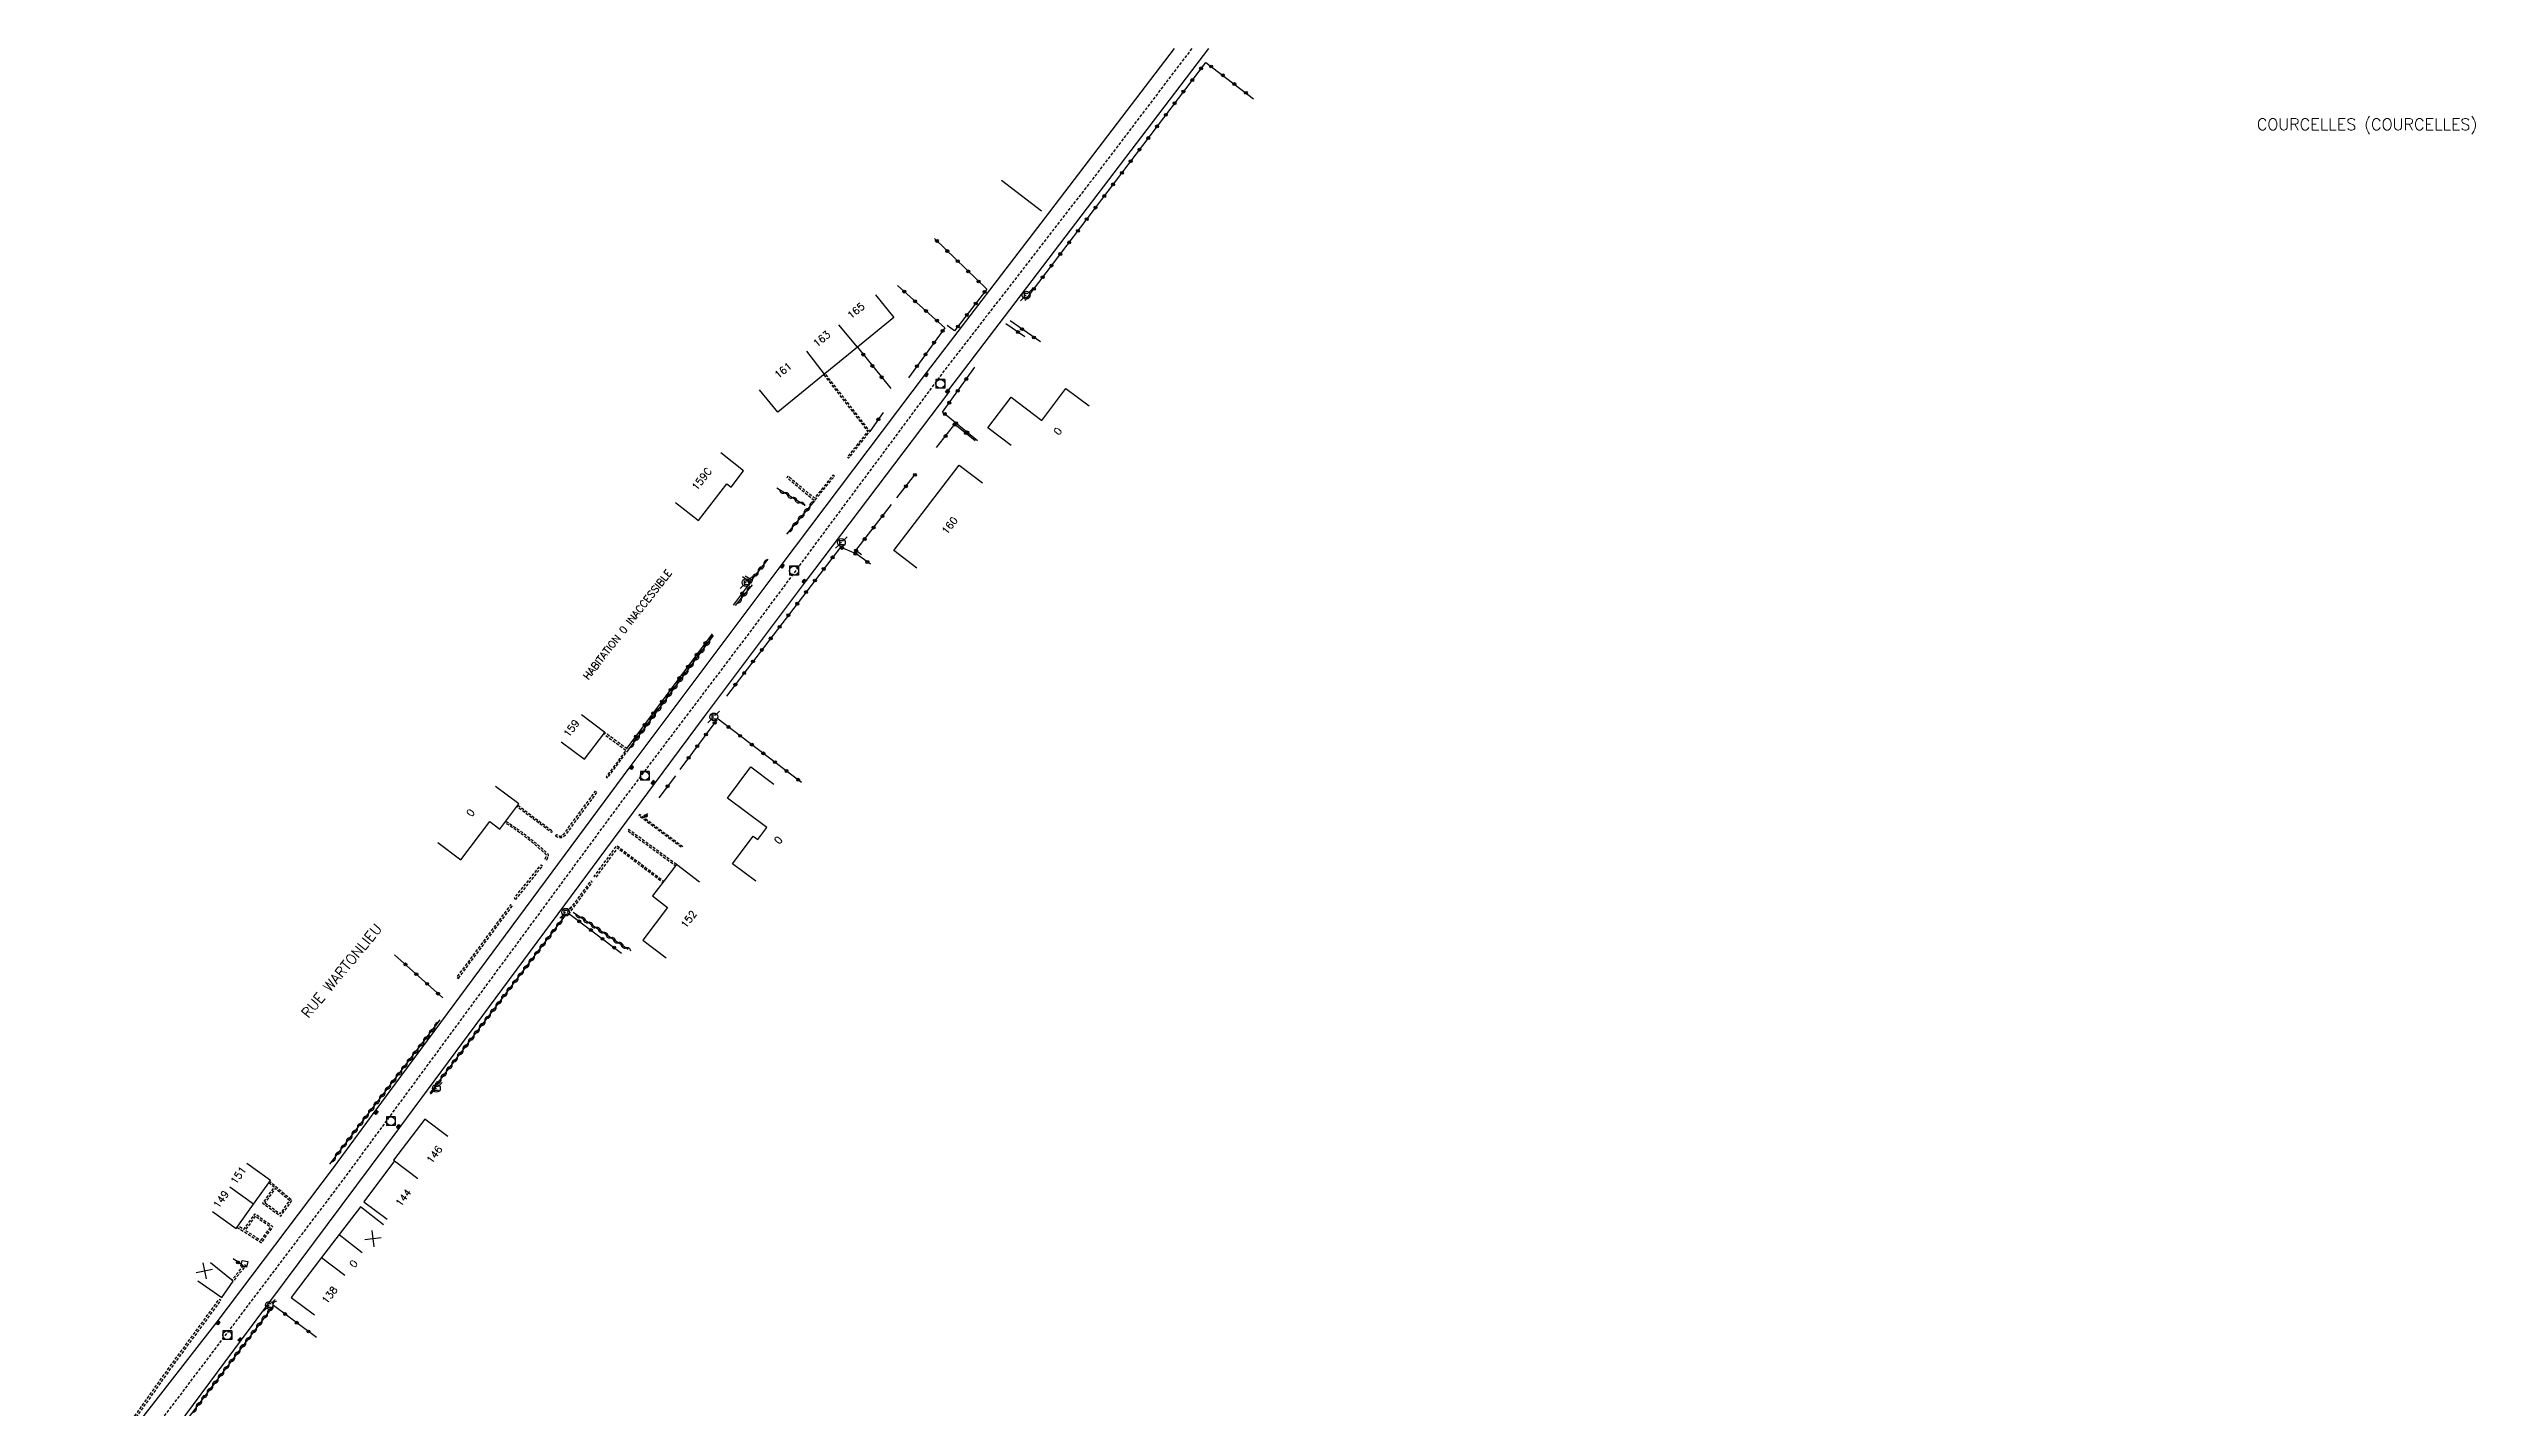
# Model space of a CAD drawing. Header units: millimetres. Extents: x 151000 to 152000, y 128000 to 129000.
# Drawn here: x 151565.6 to 151982.4, y 128766.6 to 129000 of the extents above; entities that cross this region are included whole.
import ezdxf
from ezdxf.enums import TextEntityAlignment as Align

# ---------------------------------------------------------------- set-up
doc = ezdxf.new("R2010")
doc.units = ezdxf.units.MM
doc.linetypes.add('DASHED', pattern=[0.75, 0.5, -0.25])
doc.layers.get('0').update_dxf_attribs({"linetype": 'CONTINUOUS'})
for name, color, linetype in [('W0001', 6, 'DASHED'), ('W0008', 7, 'CONTINUOUS'), ('W0100', 7, 'CONTINUOUS'), ('W0112', 1, 'DASHED'), ('W0310', 3, 'CONTINUOUS'), ('W0322', 7, 'CONTINUOUS'), ('W0330', 7, 'CONTINUOUS'), ('W0400', 7, 'CONTINUOUS'), ('W0420', 7, 'CONTINUOUS'), ('W0471', 7, 'CONTINUOUS'), ('W0980', 7, 'CONTINUOUS'), ('W0984', 7, 'CONTINUOUS'), ('W0989', 7, 'CONTINUOUS'), ('W0991', 7, 'CONTINUOUS'), ('W1102', 7, 'CONTINUOUS')]:
    doc.layers.add(name, color=color, linetype=linetype)
doc.styles.get("Standard").update_dxf_attribs({"font": 'romans.shx', "width": 0.85})

# ---------------------------------------------------------------- blocks, each defined once
blk = doc.blocks.new('t322o')
at = {"color": 0, "linetype": 'Continuous'}
for radius in [0.25, 0.15]:
    blk.add_circle((0, 0), radius, dxfattribs=at)
blk = doc.blocks.new('T471')
for p, q in [((-0.333334, 0.333334), (-0.333334, -0.333334)), ((-0.333334, 0.333334), (0.333334, 0.333334)), ((-0.333334, 0), (0, 0)), ((0.500001, 0.500001), (1.000002, 1.000002)), ((-0.500001, -0.500001), (-1.000002, -1.000002)), ((-0.333334, -0.333334), (0.333334, -0.333334))]:
    blk.add_line(p, q)
blk.add_ellipse((0, 0), major_axis=(0.471405, 0.471405), ratio=1, start_param=5.4977871438, end_param=11.780972451)
blk = doc.blocks.new('t310o')
at = {"color": 0, "linetype": 'Continuous'}
for centre, start, end in [((-0.5, 0.38), 216.8699, 323.1304), ((0.5, -0.37), 36.8699, 143.1303)]:
    blk.add_arc(centre, 0.625, start, end, dxfattribs=at)
blk = doc.blocks.new('t991o')
at = {"color": 0, "linetype": 'Continuous'}
for p, q in [((-1, 1), (1, -1)), ((-1, -1), (1, 1))]:
    blk.add_line(p, q, dxfattribs=at)
blk = doc.blocks.new('T400')
for p, q in [((-0.15, 0.3), (0.15, 0.3)), ((-0.15, -0.25), (-0.15, 0.3)), ((-0.15, 0.15), (0.15, 0.15)), ((-0.15, 0), (0.15, 0)), ((0.15, 0.3), (0.15, -0.25)), ((-0.15, -0.15), (0.15, -0.15)), ((-0.15, -0.25), (-0.15, -0.3)), ((-0.15, -0.3), (0.15, -0.3)), ((0.15, -0.3), (0.15, -0.25))]:
    blk.add_line(p, q)
blk = doc.blocks.new('T420')
for p, q in [((0.75, 0.75), (-0.75, 0.75)), ((-0.75, 0.75), (-0.75, -0.75)), ((0.75, 0.75), (0.75, -0.75)), ((0.75, -0.75), (-0.75, -0.75))]:
    blk.add_line(p, q)
blk.add_ellipse((0, 0), major_axis=(-0.53, 0.53), ratio=1, start_param=3.926991, end_param=10.210176)
blk = doc.blocks.new('t112o')
at = {"color": 0, "linetype": 'Continuous'}
for p, q in [((-0.5, 0.5), (0.5, 0.5)), ((-0.5, -0.5), (-0.5, 0.5)), ((0.5, 0.5), (0.5, -0.5)), ((0.5, -0.5), (-0.5, -0.5))]:
    blk.add_line(p, q, dxfattribs=at)

msp = doc.modelspace()

# ---------------------------------------------------------------- linework, layer by layer
at = {"layer": 'W0001', "flags": 128}
msp.add_lwpolyline([(151761.94, 129000), (151745.58, 128978.44), (151719.45, 128944.7), (151686.81, 128900.8), (151664.15, 128870.87), (151616, 128805.49), (151569.86, 128744.55)], dxfattribs=at)
at = {"layer": 'W0008', "flags": 128}
for points in [[(151764.83, 129000), (151757.14, 128989.94), (151729.73, 128953.95), (151720.19, 128941.37), (151720.34, 128941.23), (151720.18, 128940.95), (151695.54, 128908.4), (151678.21, 128885.31), (151669.6, 128873.74), (151625.89, 128814.71), (151598.67, 128778.26), (151580.87, 128754.24), (151575.97, 128747.61)], [(151691.41, 128911.22), (151716.39, 128944.33), (151736.83, 128970.99), (151759, 129000)], [(151716.52, 128944.25), (151716.39, 128944.33)]]:
    msp.add_lwpolyline(points, dxfattribs=at)
msp.add_lwpolyline([(151466.01, 128825.89), (151491.77, 128806.54), (151531.9, 128776.44), (151543.18, 128768.06), (151567.19, 128750.12, 0.069827), (151568.01, 128749.66, 0.138141), (151568.49, 128749.62, 0.07314), (151569.24, 128749.88, 0.039748), (151570.47, 128750.64, 0.048805), (151571.17, 128751.28, 0.04224), (151571.83, 128752.14), (151576.01, 128757.49), (151594.56, 128781.33), (151614.52, 128807.77), (151621.71, 128817.48), (151665.51, 128876.62), (151691.43, 128911.22)], format="xyb", dxfattribs=at)
at = {"layer": 'W0100', "flags": 128}
for points in [[(151707.6, 128957.7), (151710.77, 128953.83), (151704.51, 128948.7), (151698.98, 128944.17), (151690.87, 128937.54), (151687.7, 128941.41)], [(151730.93, 128931.85), (151726.94, 128934.86), (151730.9, 128940.12), (151736.18, 128936.14), (151740.33, 128941.64), (151744.32, 128938.63)], [(151673.27, 128922.02), (151677.22, 128918.95), (151682.12, 128925.24), (151682.82, 128924.7), (151684.98, 128927.47), (151681.04, 128930.55)], [(151714.73, 128910.75), (151710.76, 128913.8), (151722.02, 128928.46), (151725.98, 128925.42)], [(151653.67, 128880.95), (151657.67, 128877.94), (151661.13, 128882.54), (151657.14, 128885.55)], [(151687.08, 128857.02), (151683.07, 128860.01), (151686.6, 128864.74), (151687.4, 128864.14), (151688.96, 128866.22), (151682.19, 128871.28), (151686.19, 128876.64), (151690.19, 128873.65)], [(151632.45, 128863.66), (151636.44, 128860.65), (151641.42, 128867.23), (151643.13, 128865.93), (151644.17, 128867.29), (151646.4, 128870.27), (151642.39, 128873.27)], [(151677.41, 128856.85), (151673.43, 128859.88), (151671.25, 128857.02), (151669.31, 128854.46), (151671.93, 128852.46), (151667.67, 128846.85), (151671.65, 128843.82)], [(151634.2, 128813.13), (151630.21, 128816.15), (151624.85, 128809.08), (151625.02, 128808.95), (151619.77, 128801.93), (151623.77, 128798.94)], [(151593.75, 128800.29), (151597.82, 128797.38), (151600.79, 128801.53), (151603.71, 128805.6), (151599.65, 128808.51)], [(151623.15, 128797.97), (151619.21, 128801.05), (151615.52, 128796.34), (151612.5, 128792.37), (151607.3, 128785.53), (151611.28, 128782.51)], [(151591.26, 128788.38), (151595.35, 128785.51), (151597.32, 128788.32), (151593.45, 128791.48)]]:
    msp.add_lwpolyline(points, dxfattribs=at)
at = {"layer": 'W0112', "flags": 128}
for points in [[(151698.74, 128943.98), (151706.3, 128934.26), (151702.78, 128929.82), (151703.01, 128929.64), (151706.68, 128934.26), (151698.98, 128944.17)], [(151646.23, 128870.05), (151652.18, 128865.58), (151652, 128865.34), (151646.05, 128869.81)], [(151674.54, 128862.91), (151667.11, 128868.45), (151667, 128868.29), (151674.43, 128862.75)], [(151673.43, 128859.88), (151665.23, 128865.88), (151665.07, 128865.67), (151673.28, 128859.67)], [(151603.44, 128805.23), (151604.37, 128804.5), (151602.36, 128801.73), (151605.48, 128799.47), (151607.44, 128802.18), (151603.58, 128805.41)], [(151597.97, 128797.59), (151602.16, 128794.92), (151604.14, 128797.63), (151601.02, 128799.87), (151599.11, 128797.21), (151598.15, 128797.84)], [(151576.86, 128760.29), (151580.94, 128765.89), (151586.45, 128773.64), (151594.96, 128785.25), (151595.21, 128785.07), (151586.69, 128773.47), (151581.19, 128765.71), (151577.1, 128760.11), (151576.86, 128759.77), (151576.56, 128759.81), (151576.61, 128760.11), (151576.72, 128760.09), (151576.85, 128760.28)]]:
    msp.add_lwpolyline(points, dxfattribs=at)
for points in [[(151700.56, 128926.55), (151700.32, 128926.73), (151697.14, 128922.77), (151692.57, 128926.57), (151692.38, 128926.34), (151697.18, 128922.35)], [(151661.13, 128882.54), (151660.95, 128882.3), (151664.77, 128879.47), (151661.39, 128874.94), (151661.63, 128874.76), (151665.19, 128879.54)], [(151671.25, 128857.02), (151671.07, 128856.78), (151663.28, 128862.69), (151659.58, 128857.65), (151659.33, 128857.83), (151663.22, 128863.11)], [(151645.81, 128853.87), (151645.57, 128854.06), (151650.2, 128859.83), (151650.43, 128859.64)], [(151654.75, 128851.6), (151658.78, 128857.07), (151658.99, 128856.91), (151654.96, 128851.44)], [(151636.01, 128840.32), (151645.27, 128852.76), (151644.97, 128852.98), (151635.72, 128840.54)], [(151602.78, 128801.79), (151605.41, 128799.89), (151607.03, 128802.13), (151604.54, 128804.22)], [(151602.09, 128795.32), (151603.72, 128797.56), (151601.09, 128799.45), (151599.37, 128797.06)], [(151597.32, 128788.32), (151597.09, 128788.51), (151599.27, 128791.18), (151599.5, 128790.99)]]:
    msp.add_lwpolyline(points, close=True, dxfattribs=at)
msp.add_lwpolyline([(151652.66, 128864.84), (151652.9, 128865.02, 0.143392), (151653.23, 128864.78, 0.143392), (151653.63, 128864.76, 0.099117), (151653.85, 128864.86, 0.079037), (151654.1, 128865.1), (151659.54, 128872.47), (151659.78, 128872.29), (151654.34, 128864.92, -0.079037), (151654.02, 128864.61, -0.099117), (151653.7, 128864.47, -0.143392), (151653.12, 128864.5, -0.143392)], format="xyb", close=True, dxfattribs=at)
msp.add_lwpolyline([(151644.17, 128867.29, -0.019625), (151647.32, 128865.11, -0.020204), (151650.21, 128862.76, -0.003186), (151651.15, 128861.91, -0.022636), (151651.28, 128861.78, -0.222192), (151651.4, 128861.4, -0.105911), (151651.13, 128860.64), (151650.88, 128860.8, 0.105911), (151651.1, 128861.44, 0.222192), (151651.06, 128861.58, 0.022636), (151650.95, 128861.69, 0.003186), (151650.01, 128862.53, 0.020204), (151647.14, 128864.87, 0.019753), (151643.99, 128867.05)], format="xyb", dxfattribs=at)
at = {"layer": 'W0310', "flags": 128}
for points in [[(151695.31, 128921.61), (151690.69, 128924.51)], [(151697.18, 128922.35), (151692.34, 128916.61)], [(151685.24, 128909.45), (151686.37, 128908.78), (151689.22, 128912.31)], [(151683.61, 128904.36), (151686.52, 128907.92)], [(151665.19, 128879.54), (151679.81, 128899.19)], [(151654.47, 128851.27), (151631.11, 128820.59)], [(151665.17, 128845.29), (151655.7, 128851.65)], [(151613.93, 128808.42), (151632.88, 128833.2)], [(151604.24, 128784.16), (151589.09, 128764.13)]]:
    msp.add_lwpolyline(points, dxfattribs=at)
at = {"layer": 'W0322', "flags": 128}
for points in [[(151733.32, 128956.74), (151764.33, 128997.63), (151772.57, 128991.39)], [(151717.77, 128967.35), (151726.72, 128958.65), (151721.21, 128951.52), (151719.92, 128952.41)], [(151711.38, 128959.31), (151719.54, 128952.06), (151713.28, 128943.42)], [(151733.3, 128950.51), (151730.01, 128952.7)], [(151735.94, 128949.62), (151730.74, 128953.23)], [(151704.51, 128948.7), (151710.24, 128941.6)], [(151725.13, 128932.64), (151719.13, 128937.57), (151724.67, 128945.26)], [(151708.94, 128937.49), (151706.68, 128934.26)], [(151718.11, 128931.49), (151721.26, 128935.48), (151724.73, 128932.68)], [(151711.31, 128922.86), (151714.4, 128926.8)], [(151705.21, 128913.04), (151704.27, 128913.81), (151710.36, 128921.69)], [(151706.76, 128911.43), (151704.29, 128913.2), (151701.59, 128914.35), (151682.04, 128888.78)], [(151683.25, 128904.43), (151686.18, 128908.28), (151684.8, 128909.29)], [(151664.98, 128879.85), (151679.61, 128899.51)], [(151680.37, 128884.69), (151674.04, 128876.18)], [(151694.94, 128873.98), (151680.39, 128884.99)], [(151673.27, 128875.07), (151670.42, 128871.32)], [(151668.48, 128868.64), (151667.89, 128867.92)], [(151654.75, 128851.6), (151663.99, 128844.67)], [(151625.05, 128844.38), (151633.3, 128836.97)], [(151599.03, 128790.93), (151597.31, 128792.16)], [(151611.64, 128778.62), (151604.24, 128784.16)]]:
    msp.add_lwpolyline(points, dxfattribs=at)
at = {"layer": 'W0330', "flags": 128}
msp.add_lwpolyline([(151736.16, 128972.06), (151729.26, 128977.34)], dxfattribs=at)
at = {"layer": 'W1102'}
for p, q in [((151704.51, 128948.7), (151701.35, 128952.57)), ((151698.88, 128944.09), (151695.81, 128948.04)), ((151625.02, 128808.95), (151629.02, 128805.96)), ((151600.79, 128801.53), (151596.73, 128804.44)), ((151615.52, 128796.34), (151619.46, 128793.26)), ((151612.5, 128792.37), (151616.47, 128789.34))]:
    msp.add_line(p, q, dxfattribs=at)

# ---------------------------------------------------------------- block references
at = {"layer": 'W0112', "rotation": 77.02703999999999}
msp.add_blockref('t112o', (151599.22, 128791.29), dxfattribs=at)
at = {"layer": 'W0310'}
for p, rotation in [((151692.01, 128923.68), 147.8459199508407), ((151693.33, 128922.85), 147.8459199508407), ((151694.65, 128922.02), 147.8459199508407), ((151695.36, 128920.18), 229.8827188353895), ((151696.36, 128921.38), 229.8827188353895), ((151693.35, 128917.8), 229.8827188353895), ((151694.35, 128918.99), 229.8827188353895), ((151686.52, 128908.96), 51.0642950012944), ((151687.5, 128910.18), 51.0642950012944), ((151688.48, 128911.39), 51.0642950012944), ((151684.6, 128905.57), 50.79555332160624), ((151685.59, 128906.78), 50.79555332160624), ((151677.29, 128895.81), 53.37305510088721), ((151678.22, 128897.06), 53.37305510088721), ((151679.15, 128898.32), 53.37305510088721), ((151673.57, 128890.8), 53.37305510088721), ((151674.5, 128892.06), 53.37305510088721), ((151675.43, 128893.31), 53.37305510088721), ((151676.36, 128894.56), 53.37305510088721), ((151670.78, 128887.05), 53.37305510088721), ((151671.71, 128888.3), 53.37305510088721), ((151672.64, 128889.55), 53.37305510088721), ((151667.99, 128883.29), 53.37305510088721), ((151668.92, 128884.54), 53.37305510088721), ((151669.85, 128885.8), 53.37305510088721), ((151666.12, 128880.79), 53.37305510088721), ((151667.06, 128882.04), 53.37305510088721), ((151652.84, 128849.14), 232.7151343627717), ((151653.79, 128850.38), 232.7151343627717), ((151657, 128850.78), 146.1132244326464), ((151658.29, 128849.91), 146.1132244326464), ((151650.01, 128845.41), 232.7151343627717), ((151650.95, 128846.65), 232.7151343627717), ((151651.9, 128847.9), 232.7151343627717), ((151659.59, 128849.04), 146.1132244326464), ((151660.88, 128848.17), 146.1132244326464), ((151662.18, 128847.3), 146.1132244326464), ((151663.47, 128846.43), 146.1132244326464), ((151664.77, 128845.56), 146.1132244326464), ((151647.17, 128841.69), 232.7151343627717), ((151648.12, 128842.93), 232.7151343627717), ((151649.06, 128844.17), 232.7151343627717), ((151643.39, 128836.73), 232.7151343627717), ((151644.34, 128837.97), 232.7151343627717), ((151645.28, 128839.21), 232.7151343627717), ((151646.23, 128840.45), 232.7151343627717), ((151640.56, 128833), 232.7151343627717), ((151641.5, 128834.24), 232.7151343627717), ((151642.45, 128835.48), 232.7151343627717), ((151629.09, 128828.25), 52.59188679979331), ((151630.04, 128829.49), 52.59188679979331), ((151630.99, 128830.73), 52.59188679979331), ((151631.94, 128831.97), 52.59188679979331), ((151637.72, 128829.28), 232.7151343627717), ((151638.67, 128830.52), 232.7151343627717), ((151639.61, 128831.76), 232.7151343627717), ((151626.25, 128824.53), 52.59188679979331), ((151627.2, 128825.77), 52.59188679979331), ((151628.14, 128827.01), 52.59188679979331), ((151633.94, 128824.31), 232.7151343627717), ((151634.89, 128825.55), 232.7151343627717), ((151635.83, 128826.8), 232.7151343627717), ((151636.78, 128828.04), 232.7151343627717), ((151623.41, 128820.82), 52.59188679979331), ((151624.35, 128822.05), 52.59188679979331), ((151625.3, 128823.29), 52.59188679979331), ((151632.05, 128821.83), 232.7151343627717), ((151633, 128823.07), 232.7151343627717), ((151619.62, 128815.86), 52.59188679979331), ((151620.56, 128817.1), 52.59188679979331), ((151621.51, 128818.34), 52.59188679979331), ((151622.46, 128819.58), 52.59188679979331), ((151616.77, 128812.14), 52.59188679979331), ((151617.72, 128813.38), 52.59188679979331), ((151618.67, 128814.62), 52.59188679979331), ((151614.88, 128809.66), 52.59188679979331), ((151615.82, 128810.9), 52.59188679979331), ((151603.21, 128782.8), 232.8963661249031), ((151604.15, 128784.04), 232.8963661249031), ((151600.39, 128779.06), 232.8963661249031), ((151601.33, 128780.31), 232.8963661249031), ((151602.27, 128781.55), 232.8963661249031), ((151596.62, 128774.09), 232.8963661249031), ((151597.56, 128775.33), 232.8963661249031), ((151598.5, 128776.58), 232.8963661249031), ((151599.45, 128777.82), 232.8963661249031), ((151593.8, 128770.36), 232.8963661249031), ((151594.74, 128771.6), 232.8963661249031), ((151595.68, 128772.84), 232.8963661249031), ((151590.98, 128766.62), 232.8963661249031), ((151591.92, 128767.87), 232.8963661249031), ((151592.86, 128769.11), 232.8963661249031)]:
    msp.add_blockref('t310o', p, dxfattribs=dict(at, rotation=rotation))
at = {"layer": 'W0322'}
for p, rotation in [((151763.54, 128996.58), 52.82453403325494), ((151765.27, 128996.92), 322.8592215228176), ((151760.51, 128992.6), 52.82453403325494), ((151762.02, 128994.59), 52.82453403325494), ((151767.27, 128995.41), 322.8592215228176), ((151769.26, 128993.9), 322.8592215228176), ((151771.25, 128992.39), 322.8592215228176), ((151757.49, 128988.61), 52.82453403325494), ((151759, 128990.61), 52.82453403325494), ((151754.47, 128984.63), 52.82453403325494), ((151755.98, 128986.62), 52.82453403325494), ((151751.45, 128980.65), 52.82453403325494), ((151752.96, 128982.64), 52.82453403325494), ((151748.43, 128976.66), 52.82453403325494), ((151749.94, 128978.65), 52.82453403325494), ((151743.9, 128970.69), 52.82453403325494), ((151745.41, 128972.68), 52.82453403325494), ((151746.92, 128974.67), 52.82453403325494), ((151718.17, 128966.96), 315.8350912737578), ((151740.88, 128966.7), 52.82453403325494), ((151742.39, 128968.69), 52.82453403325494), ((151719.96, 128965.22), 315.8350912737578), ((151721.76, 128963.48), 315.8350912737578), ((151737.85, 128962.72), 52.82453403325494), ((151739.36, 128964.71), 52.82453403325494), ((151712.56, 128958.26), 318.395423785136), ((151723.55, 128961.73), 315.8350912737578), ((151725.34, 128959.99), 315.8350912737578), ((151726.37, 128958.2), 232.2868119624244), ((151734.83, 128958.73), 52.82453403325494), ((151736.34, 128960.73), 52.82453403325494), ((151714.43, 128956.6), 318.395423785136), ((151716.3, 128954.94), 318.395423785136), ((151723.31, 128954.24), 232.2868119624244), ((151724.84, 128956.22), 232.2868119624244), ((151718.17, 128953.28), 318.395423785136), ((151719.15, 128951.52), 234.0705267945834), ((151721.78, 128952.26), 232.2868119624244), ((151732.09, 128951.31), 146.2437841744193), ((151732.79, 128951.81), 145.171525438011), ((151734.84, 128950.38), 145.171525438011), ((151705.53, 128947.44), 308.9106340003207), ((151716.22, 128947.47), 234.0705267945834), ((151717.68, 128949.5), 234.0705267945834), ((151707.1, 128945.49), 308.9106340003207), ((151708.67, 128943.54), 308.9106340003207), ((151714.75, 128945.45), 234.0705267945834), ((151723.21, 128943.23), 54.21076906297583), ((151719.53, 128937.24), 140.5896615315047), ((151720.29, 128939.18), 54.21076906297583), ((151721.75, 128941.21), 54.21076906297583), ((151708.11, 128936.31), 235.084273640955), ((151719.66, 128933.45), 51.75619285388051), ((151721.21, 128935.41), 51.75619285388051), ((151721.46, 128935.66), 140.5896615315047), ((151723.14, 128933.97), 321.1467777728622), ((151723.39, 128934.07), 140.5896615315047), ((151712.85, 128924.83), 51.87437298567072), ((151714.4, 128926.79), 51.87437298567072), ((151707.3, 128917.73), 52.27901841094011), ((151708.83, 128919.71), 52.27901841094011), ((151700.26, 128912.61), 232.5981986259759), ((151701.88, 128914.23), 157.0546864826583), ((151704.18, 128913.25), 157.0546864826583), ((151704.3, 128913.78), 140.897882860991), ((151705.77, 128915.75), 52.27901841094011), ((151686.04, 128908.38), 143.7147010508982), ((151697.22, 128908.64), 232.5981986259759), ((151698.74, 128910.62), 232.5981986259759), ((151706.22, 128911.82), 144.2082961403433), ((151684.76, 128906.42), 52.75268365534718), ((151694.19, 128904.66), 232.5981986259759), ((151695.7, 128906.65), 232.5981986259759), ((151691.15, 128900.69), 232.5981986259759), ((151692.67, 128902.68), 232.5981986259759), ((151676.92, 128895.89), 53.33347813003378), ((151678.41, 128897.89), 53.33347813003378), ((151688.11, 128896.72), 232.5981986259759), ((151689.63, 128898.71), 232.5981986259759), ((151673.94, 128891.88), 53.33347813003378), ((151675.43, 128893.88), 53.33347813003378), ((151685.07, 128892.75), 232.5981986259759), ((151686.59, 128894.73), 232.5981986259759), ((151670.95, 128887.87), 53.33347813003378), ((151672.44, 128889.87), 53.33347813003378), ((151683.56, 128890.76), 232.5981986259759), ((151667.96, 128883.86), 53.33347813003378), ((151669.46, 128885.86), 53.33347813003378), ((151680.01, 128884.2), 233.3562439687785), ((151682.39, 128883.48), 142.8778012407826), ((151666.47, 128881.85), 53.33347813003378), ((151677.02, 128880.19), 233.3562439687785), ((151678.51, 128882.2), 233.3562439687785), ((151684.38, 128881.97), 142.8778012407826), ((151686.37, 128880.46), 142.8778012407826), ((151688.37, 128878.95), 142.8778012407826), ((151675.53, 128878.19), 233.3562439687785), ((151690.36, 128877.44), 142.8778012407826), ((151692.35, 128875.93), 142.8778012407826), ((151671.93, 128873.31), 232.815263358593), ((151694.35, 128874.42), 142.8778012407826), ((151668.16, 128868.23), 232.815263358593), ((151656.75, 128850.1), 323.1630733807267), ((151658.75, 128848.6), 323.1630733807267), ((151660.75, 128847.1), 323.1630733807267), ((151662.75, 128845.6), 323.1630733807267), ((151626.91, 128842.71), 318.0738868273938), ((151628.77, 128841.04), 318.0738868273938), ((151630.63, 128839.37), 318.0738868273938), ((151632.49, 128837.7), 318.0738868273938), ((151598.14, 128791.54), 12.08377254110023), ((151606.24, 128782.66), 143.1679167142578), ((151608.24, 128781.17), 143.1679167142578), ((151610.25, 128779.67), 143.1679167142578)]:
    msp.add_blockref('t322o', p, dxfattribs=dict(at, rotation=rotation))
at = {"layer": 'W0400'}
for p, rotation in [((151716.37, 128943.94), 144.0352115361707), ((151719.97, 128941.13), 143.4604348297395), ((151691.64, 128911.11), 143.510021506978), ((151695.34, 128908.52), 139.2077424600439), ((151665.75, 128876.49), 145.174629083919), ((151669.4, 128873.95), 143.6250241734421), ((151621.89, 128817.3), 322.9020121548247), ((151625.68, 128814.89), 319.2303094283981), ((151594.73, 128781.13), 141.1772473215874), ((151598.45, 128778.3), 140.7256214511461)]:
    msp.add_blockref('T400', p, dxfattribs=dict(at, rotation=rotation))
at = {"layer": 'W0420'}
for p in [(151718.76, 128942.43), (151693.63, 128910.33), (151668.02, 128875.11), (151624.41, 128815.8), (151596.31, 128779.02)]:
    msp.add_blockref('T420', p, dxfattribs=at)
at = {"layer": 'W0471'}
for p in [(151733.51, 128957.65), (151701.78, 128915.17), (151685.4, 128908.28), (151679.86, 128885.22), (151654.41, 128851.67), (151632.22, 128821.44), (151603.52, 128784.16)]:
    msp.add_blockref('T471', p, dxfattribs=at)
at = {"layer": 'W0991'}
for p, rotation in [((151621.31, 128795.62), 321.9321509337698), ((151592.37, 128790.07), 326.657600324916)]:
    msp.add_blockref('t991o', p, dxfattribs=dict(at, rotation=rotation))

# ---------------------------------------------------------------- texts
at = {"layer": 'W0980'}
msp.add_text('COURCELLES (COURCELLES)', height=2, dxfattribs=at).set_placement((151963.8, 128986.84), align=Align.MIDDLE)
at = {"layer": 'W0984'}
for s, rotation, p in [('165', 39.2691, (151704.27, 128954.97)), ('163', 39.2691, (151698.38, 128950.14)), ('161', 39.2691, (151691.76, 128944.73)), ('0', 52.7516, (151738.93, 128934.28)), ('159C', 52.0804, (151677.79, 128926.1)), ('160', 52.4989, (151720.36, 128918.09)), ('HABITATION 0 INACCESSIBLE', 51.8976, (151665.03, 128901.09)), ('159', 53.0377, (151655.41, 128883.25)), ('0', 53.2001, (151638.09, 128868.76)), ('0', 53.2671, (151690.95, 128864.05)), ('152', 52.7526, (151675.54, 128850.48)), ('146', 52.7978, (151631.87, 128810.06)), ('151', 54.3942, (151598.19, 128806.48)), ('149', 54.3942, (151595.24, 128802.36)), ('144', 52.7978, (151626.55, 128802.66)), ('0', 52.7978, (151617.98, 128791.31)), ('138', 52.7978, (151613.88, 128785.93))]:
    msp.add_text(s, height=1.25, rotation=rotation, dxfattribs=at).set_placement(p, align=Align.MIDDLE)
at = {"layer": 'W0989'}
msp.add_text('RUE WARTONLIEU', height=1.75, rotation=50.4265, dxfattribs=at).set_placement((151615.94, 128841.62), align=Align.MIDDLE)

doc.saveas('drawing.dxf')
